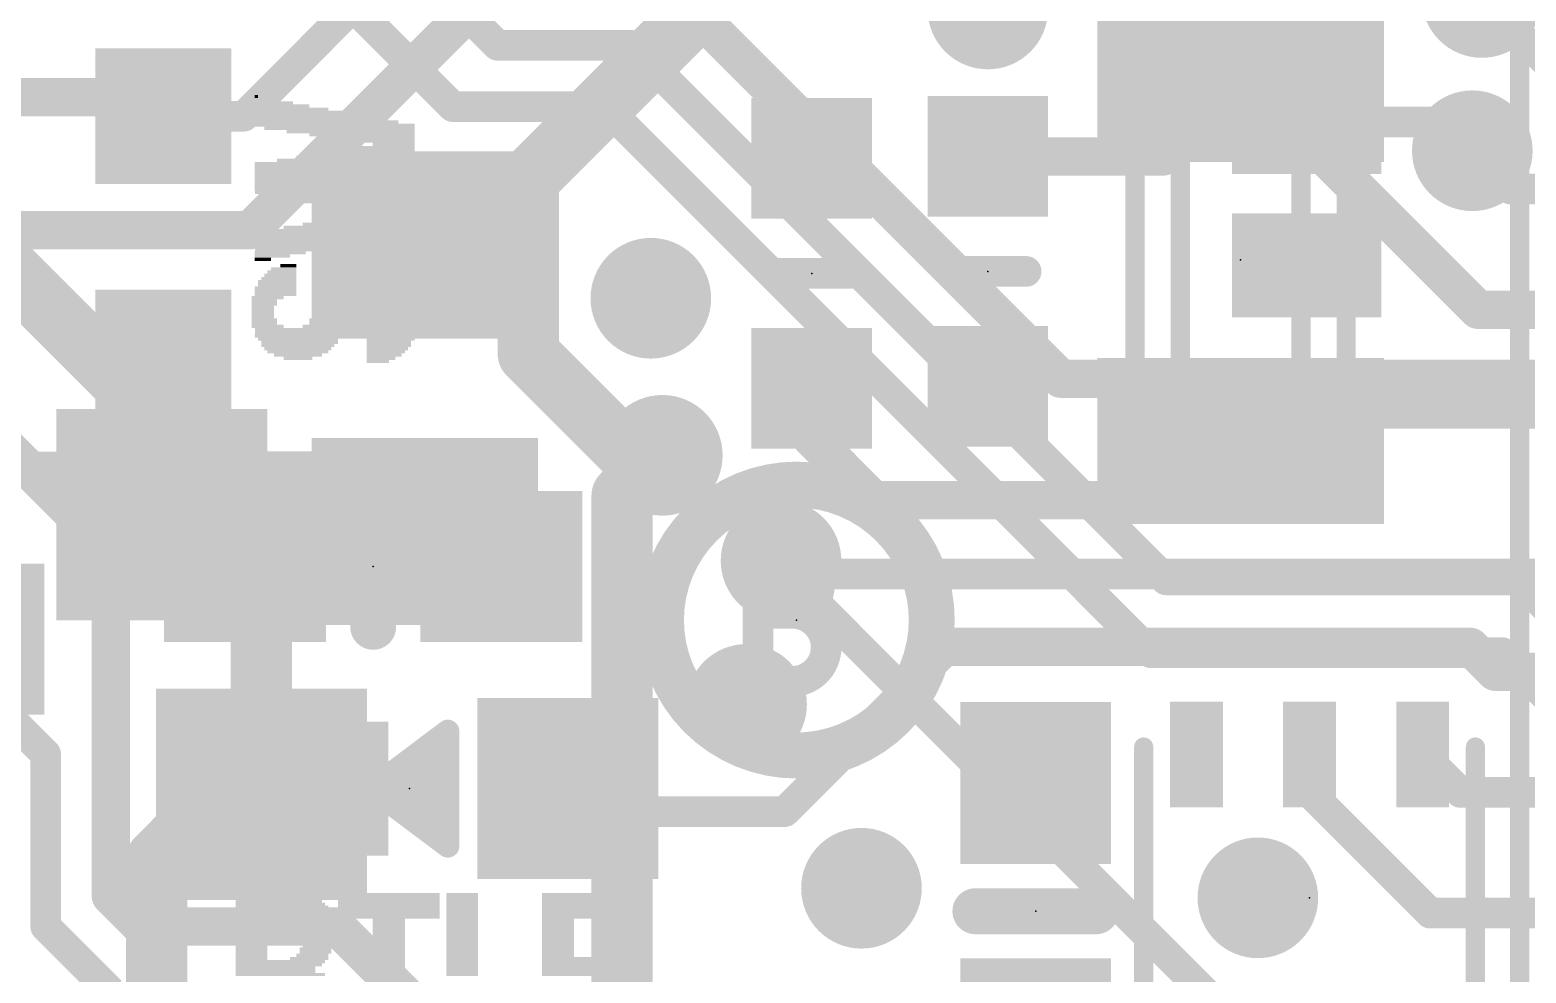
# Model space of a CAD drawing. Extents: x -6 to 40.4, y -4.9 to 21.7.
# Drawn here: x 10.06 to 19.98, y 7.69 to 13.95 of the extents above; entities that cross this region are included whole.
import ezdxf

# ---------------------------------------------------------------- set-up
doc = ezdxf.new("R2010")
doc.units = 0
for name, color, linetype in [('1', 12, 'CONTINUOUS'), ('16', 5, 'CONTINUOUS'), ('18', 110, 'CONTINUOUS'), ('200', 132, 'CONTINUOUS'), ('21', 40, 'CONTINUOUS'), ('23', 40, 'CONTINUOUS')]:
    doc.layers.add(name, color=color, linetype=linetype)

# ---------------------------------------------------------------- blocks, each defined once
blk = doc.blocks.new('RECT')
blk.add_solid([(-0.5, -0.5), (0.5, -0.5), (-0.5, 0.5), (0.5, 0.5)])
blk = doc.blocks.new('ROUNDV')
at = {"const_width": 0.5}
blk.add_lwpolyline([(0, -0.25, 1), (0, 0.25, 1), (0, -0.25)], format="xyb", dxfattribs=at)

msp = doc.modelspace()

# ---------------------------------------------------------------- linework, layer by layer
at = {"layer": '1'}
for points, const_width in [([(13.4166, 15.3162), (11.4734, 13.373)], 0.2032), ([(13.4205, 14.5225), (11.5163, 12.6182)], 0.254), ([(14.8844, 14.478), (13.3604, 12.954)], 0.4064), ([(20.1555, 13.69), (19.685, 14.1605)], 0.2032), ([(18.0848, 13.6206), (17.5706, 13.1064)], 0.254), ([(18.1294, 13.6206), (18.0848, 13.6206)], 0.254), ([(19.66, 12.09), (18.1294, 13.6206)], 0.254), ([(10.813, 13.5), (6.967, 13.5)], 0.254), ([(10.813, 13.5), (10.94, 13.373)], 0.254), ([(10.94, 13.373), (11.4734, 13.373)], 0.2032), ([(17.5706, 13.1064), (16.4084, 13.1064)], 0.254), ([(19.876, 12.89), (19.6215, 13.1445)], 0.2032), ([(13.3604, 12.954), (13.3604, 11.7983)], 0.4064), ([(15.24, 12.9159), (15.24, 13.0937)], 0.2032), ([(20.536, 12.89), (19.876, 12.89)], 0.2032), ([(11.5163, 12.6182), (9.6576, 12.6182)], 0.254), ([(20.536, 12.09), (19.66, 12.09)], 0.254), ([(14.0335, 11.1252), (13.3604, 11.7983)], 0.4064), ([(16.4084, 11.5824), (16.4084, 11.7983)], 0.2032), ([(15.24, 11.5697), (15.24, 11.2395)], 0.254), ([(18.2942, 11.43), (18.0848, 11.2206)], 0.254), ([(20.396, 11.43), (18.2942, 11.43)], 0.254), ([(14.2494, 11.1252), (14.0335, 11.1252)], 0.4064), ([(15.6526, 10.8269), (15.24, 11.2395)], 0.254), ([(18.0848, 11.2206), (17.6911, 10.8269)], 0.254), ([(10.5918, 10.4902), (9.906, 11.176)], 0.254), ([(17.6911, 10.8269), (15.6526, 10.8269)], 0.254), ([(10.5918, 10.4902), (10.5918, 8.2042)], 0.254), ([(15.0368, 10.4267), (15.1259, 10.3376)], 0.2032), ([(11.4817, 10.3886), (11.523, 10.3473)], 0.2032), ([(11.523, 10.3473), (11.523, 8.9154)], 0.2032), ([(20.3836, 10.3376), (15.1259, 10.3376)], 0.2032), ([(16.1535, 9.8552), (15.0613, 8.763)], 0.2032), ([(19.6088, 9.8552), (16.1535, 9.8552)], 0.254), ([(19.774, 9.69), (19.6088, 9.8552)], 0.254), ([(10.16, 9.144), (9.613, 9.691)], 0.2032), ([(20.536, 9.69), (19.774, 9.69)], 0.254), ([(10.16, 9.144), (10.16, 8.001)], 0.2032), ([(18.542, 8.89), (18.542, 9.1415)], 0.2032), ([(19.5435, 8.89), (19.292, 9.1415)], 0.2032), ([(13.7754, 8.763), (13.623, 8.9154)], 0.2032), ([(19.342, 8.09), (18.542, 8.89)], 0.2032), ([(20.536, 8.89), (19.5435, 8.89)], 0.2032), ([(15.0613, 8.763), (13.7754, 8.763)], 0.2032), ([(10.795, 8.001), (10.5918, 8.2042)], 0.254), ([(20.536, 8.09), (19.342, 8.09)], 0.2032), ([(10.5918, 7.5692), (10.16, 8.001)], 0.2032), ([(12.0904, 8.001), (10.795, 8.001)], 0.254), ([(12.827, 7.2644), (12.0904, 8.001)], 0.254)]:
    msp.add_lwpolyline(points, dxfattribs=dict(at, const_width=const_width))
for points, const_width in [([(18.0848, 13.6841, 1), (18.0848, 13.5571)], 0.127), ([(18.1297, 13.5757, 1), (18.0399, 13.6655)], 0.127), ([(18.1743, 13.6655, 1), (18.0845, 13.5757)], 0.127), ([(18.1294, 13.5571, 1), (18.1294, 13.6841)], 0.127), ([(10.8579, 13.5449, 1), (10.7681, 13.4551)], 0.127), ([(10.813, 13.4365, 1), (10.813, 13.5635)], 0.127), ([(10.8951, 13.3281, 1), (10.9849, 13.4179)], 0.127), ([(10.94, 13.4238, 1), (10.94, 13.3222)], 0.1016), ([(11.4375, 13.4089, 1), (11.5093, 13.3371)], 0.1016), ([(11.4734, 13.3222, 1), (11.4734, 13.4238)], 0.1016), ([(16.4084, 13.1699, 1), (16.4084, 13.0429)], 0.127), ([(17.5257, 13.1513, 1), (17.6155, 13.0615)], 0.127), ([(17.5706, 13.0429, 1), (17.5706, 13.1699)], 0.127), ([(19.6574, 13.1804, 1), (19.5856, 13.1086)], 0.1016), ([(13.462, 12.954, 1), (13.2588, 12.954)], 0.2032), ([(13.2886, 13.0258, 1), (13.4322, 12.8822)], 0.2032), ([(15.2908, 13.0937, 1), (15.1892, 13.0937)], 0.1016), ([(15.1892, 12.9159, 1), (15.2908, 12.9159)], 0.1016), ([(19.876, 12.9408, 1), (19.876, 12.8392)], 0.1016), ([(19.8401, 12.8541, 1), (19.9119, 12.9259)], 0.1016), ([(11.4713, 12.6631, 1), (11.5612, 12.5733)], 0.127), ([(11.5163, 12.5547, 1), (11.5163, 12.6817)], 0.127), ([(19.66, 12.1535, 1), (19.66, 12.0265)], 0.127), ([(19.6151, 12.0451, 1), (19.7049, 12.1349)], 0.127), ([(13.4322, 11.8701, 1), (13.2886, 11.7265)], 0.2032), ([(13.2588, 11.7983, 1), (13.462, 11.7983)], 0.2032), ([(16.4592, 11.7983, 1), (16.3576, 11.7983)], 0.1016), ([(15.3035, 11.5697, 1), (15.1765, 11.5697)], 0.127), ([(16.3576, 11.5824, 1), (16.4592, 11.5824)], 0.1016), ([(18.2942, 11.4935, 1), (18.2942, 11.3665)], 0.127), ([(18.3391, 11.3851, 1), (18.2493, 11.4749)], 0.127), ([(14.0335, 11.2268, 1), (14.0335, 11.0236)], 0.2032), ([(14.2494, 11.0236, 1), (14.2494, 11.2268)], 0.2032), ([(15.2849, 11.2844, 1), (15.1951, 11.1946)], 0.127), ([(18.0399, 11.2655, 1), (18.1297, 11.1757)], 0.127), ([(18.1297, 11.1757, 1), (18.0399, 11.2655)], 0.127), ([(13.9617, 11.0534, 1), (14.1053, 11.197)], 0.2032), ([(15.1765, 11.2395, 1), (15.3035, 11.2395)], 0.127), ([(15.6526, 10.8904, 1), (15.6526, 10.7634)], 0.127), ([(15.6077, 10.782, 1), (15.6975, 10.8718)], 0.127), ([(17.6462, 10.8718, 1), (17.736, 10.782)], 0.127), ([(17.6911, 10.7634, 1), (17.6911, 10.8904)], 0.127), ([(10.6553, 10.4902, 1), (10.5283, 10.4902)], 0.127), ([(10.5469, 10.4453, 1), (10.6367, 10.5351)], 0.127), ([(15.0727, 10.4626, 1), (15.0009, 10.3908)], 0.1016), ([(11.5176, 10.4245, 1), (11.4458, 10.3527)], 0.1016), ([(11.5738, 10.3473, 1), (11.4722, 10.3473)], 0.1016), ([(11.4871, 10.3114, 1), (11.5589, 10.3832)], 0.1016), ([(15.1259, 10.3884, 1), (15.1259, 10.2868)], 0.1016), ([(15.09, 10.3017, 1), (15.1618, 10.3735)], 0.1016), ([(16.1535, 9.9187, 1), (16.1535, 9.7917)], 0.127), ([(16.1894, 9.8193, 1), (16.1176, 9.8911)], 0.1016), ([(19.6537, 9.9001, 1), (19.5639, 9.8103)], 0.127), ([(19.6088, 9.7917, 1), (19.6088, 9.9187)], 0.127), ([(19.774, 9.7535, 1), (19.774, 9.6265)], 0.127), ([(19.7291, 9.6451, 1), (19.8189, 9.7349)], 0.127), ([(10.2108, 9.144, 1), (10.1092, 9.144)], 0.1016), ([(10.1241, 9.1081, 1), (10.1959, 9.1799)], 0.1016), ([(18.5928, 9.1415, 1), (18.4912, 9.1415)], 0.1016), ([(19.3279, 9.1774, 1), (19.2561, 9.1056)], 0.1016), ([(11.4722, 8.9154, 1), (11.5738, 8.9154)], 0.1016), ([(13.6589, 8.9513, 1), (13.5871, 8.8795)], 0.1016), ([(18.5779, 8.9259, 1), (18.5061, 8.8541)], 0.1016), ([(18.4912, 8.89, 1), (18.5928, 8.89)], 0.1016), ([(19.5435, 8.9408, 1), (19.5435, 8.8392)], 0.1016), ([(19.5076, 8.8541, 1), (19.5794, 8.9259)], 0.1016), ([(13.7754, 8.8138, 1), (13.7754, 8.7122)], 0.1016), ([(13.7395, 8.7271, 1), (13.8113, 8.7989)], 0.1016), ([(15.0254, 8.7989, 1), (15.0972, 8.7271)], 0.1016), ([(15.0613, 8.7122, 1), (15.0613, 8.8138)], 0.1016), ([(10.6367, 8.2491, 1), (10.5469, 8.1593)], 0.127), ([(10.5283, 8.2042, 1), (10.6553, 8.2042)], 0.127), ([(19.342, 8.1408, 1), (19.342, 8.0392)], 0.1016), ([(19.3061, 8.0541, 1), (19.3779, 8.1259)], 0.1016), ([(10.1959, 8.0369, 1), (10.1241, 7.9651)], 0.1016), ([(10.1092, 8.001, 1), (10.2108, 8.001)], 0.1016), ([(10.795, 8.0645, 1), (10.795, 7.9375)], 0.127), ([(10.7501, 7.9561, 1), (10.8399, 8.0459)], 0.127), ([(12.1353, 8.0459, 1), (12.0455, 7.9561)], 0.127), ([(12.0904, 7.9375, 1), (12.0904, 8.0645)], 0.127)]:
    msp.add_lwpolyline(points, format="xyb", dxfattribs=dict(at, const_width=const_width))
at = {"layer": '16'}
for points, const_width in [([(12.8608, 13.4366), (10.6954, 15.602)], 0.2032), ([(13.1572, 13.843), (11.43, 15.5702)], 0.2032), ([(16.8921, 11.6332), (14.0028, 14.5225)], 0.254), ([(14.0462, 13.843), (13.1572, 13.843)], 0.2032), ([(17.5895, 10.2997), (14.0462, 13.843)], 0.2032), ([(13.8684, 13.4366), (12.8608, 13.4366)], 0.2032), ([(17.4879, 9.8171), (13.8684, 13.4366)], 0.2032), ([(19.431, 13.335), (18.522, 13.335)], 0.2032), ([(19.6215, 13.1445), (19.431, 13.335)], 0.2032), ([(9.652, 12.6238), (10.795, 11.4808)], 0.4064), ([(20.3602, 11.6332), (16.8921, 11.6332)], 0.254), ([(10.795, 11.4808), (10.795, 10.9474)], 0.4064), ([(14.2494, 11.1252), (13.9827, 10.8585)], 0.4064), ([(10.3844, 11.0744), (10.3844, 10.9474)], 0.254), ([(10.7654, 11.0744), (10.3844, 11.0744)], 0.254), ([(10.795, 10.9474), (11.5909, 10.9474)], 0.4064), ([(10.9305, 10.9093), (10.7654, 11.0744)], 0.254), ([(11.5909, 10.9474), (11.5909, 9.144)], 0.4064), ([(11.5909, 10.9474), (12.3469, 10.9474)], 0.4064), ([(10.3844, 10.9474), (10.795, 10.9474)], 0.254), ([(10.9305, 10.9093), (10.9305, 10.7315)], 0.254), ([(12.6746, 10.6197), (12.3469, 10.9474)], 0.254), ([(13.9827, 10.8585), (13.9827, 7.173)], 0.4064), ([(15.0368, 10.4267), (15.0368, 10.3759)], 0.2032), ([(18.5166, 6.8961), (15.0368, 10.3759)], 0.2032), ([(19.9263, 10.2997), (17.5895, 10.2997)], 0.2032), ([(21.971, 8.255), (19.9263, 10.2997)], 0.2032), ([(19.8215, 9.8171), (17.4879, 9.8171)], 0.2032), ([(21.5646, 8.074), (19.8215, 9.8171)], 0.2032), ([(10.8966, 8.4497), (11.5909, 9.144)], 0.4064), ([(11.5909, 9.144), (11.5909, 8.8773)], 0.254), ([(10.8966, 5.7912), (10.8966, 8.4497)], 0.4064)]:
    msp.add_lwpolyline(points, dxfattribs=dict(at, const_width=const_width))
for points, const_width in [([(13.1572, 13.8938, 1), (13.1572, 13.7922)], 0.1016), ([(13.1213, 13.8071, 1), (13.1931, 13.8789)], 0.1016), ([(14.0821, 13.8789, 1), (14.0103, 13.8071)], 0.1016), ([(14.0462, 13.7922, 1), (14.0462, 13.8938)], 0.1016), ([(12.8608, 13.4874, 1), (12.8608, 13.3858)], 0.1016), ([(12.8249, 13.4007, 1), (12.8967, 13.4725)], 0.1016), ([(13.9043, 13.4725, 1), (13.8325, 13.4007)], 0.1016), ([(13.8684, 13.3858, 1), (13.8684, 13.4874)], 0.1016), ([(18.522, 13.3858, 1), (18.522, 13.2842)], 0.1016), ([(19.4669, 13.3709, 1), (19.3951, 13.2991)], 0.1016), ([(19.431, 13.2842, 1), (19.431, 13.3858)], 0.1016), ([(19.5856, 13.1086, 1), (19.6574, 13.1804)], 0.1016), ([(16.8921, 11.6967, 1), (16.8921, 11.5697)], 0.127), ([(16.8472, 11.5883, 1), (16.937, 11.6781)], 0.127), ([(10.8966, 11.4808, 1), (10.6934, 11.4808)], 0.2032), ([(10.7232, 11.409, 1), (10.8668, 11.5526)], 0.2032), ([(14.3212, 11.0534, 1), (14.1776, 11.197)], 0.2032), ([(10.4479, 11.0744, 1), (10.3209, 11.0744)], 0.127), ([(10.3844, 11.1379, 1), (10.3844, 11.0109)], 0.127), ([(10.795, 11.049, 1), (10.795, 10.8458)], 0.2032), ([(10.8103, 11.1193, 1), (10.7205, 11.0295)], 0.127), ([(10.7654, 11.0109, 1), (10.7654, 11.1379)], 0.127), ([(11.6925, 10.9474, 1), (11.4893, 10.9474)], 0.2032), ([(11.5909, 11.049, 1), (11.5909, 10.8458)], 0.2032), ([(11.5909, 10.8458, 1), (11.5909, 11.049)], 0.2032), ([(12.3469, 10.8458, 1), (12.3469, 11.049)], 0.2032), ([(10.3844, 11.0109, 1), (10.3844, 10.8839)], 0.127), ([(10.6934, 10.9474, 1), (10.8966, 10.9474)], 0.2032), ([(10.795, 10.8839, 1), (10.795, 11.0109)], 0.127), ([(10.994, 10.9093, 1), (10.867, 10.9093)], 0.127), ([(10.8856, 10.8644, 1), (10.9754, 10.9542)], 0.127), ([(12.3918, 10.9923, 1), (12.302, 10.9025)], 0.127), ([(14.0843, 10.8585, 1), (13.8811, 10.8585)], 0.2032), ([(13.9109, 10.9303, 1), (14.0545, 10.7867)], 0.2032), ([(10.3209, 10.9474, 1), (10.4479, 10.9474)], 0.127), ([(10.867, 10.7315, 1), (10.994, 10.7315)], 0.127), ([(12.6297, 10.5748, 1), (12.7195, 10.6646)], 0.127), ([(15.0876, 10.4267, 1), (14.986, 10.4267)], 0.1016), ([(15.0727, 10.4118, 1), (15.0009, 10.34)], 0.1016), ([(14.986, 10.3759, 1), (15.0876, 10.3759)], 0.1016), ([(17.5895, 10.3505, 1), (17.5895, 10.2489)], 0.1016), ([(17.5536, 10.2638, 1), (17.6254, 10.3356)], 0.1016), ([(19.9622, 10.3356, 1), (19.8904, 10.2638)], 0.1016), ([(19.9263, 10.2489, 1), (19.9263, 10.3505)], 0.1016), ([(17.4879, 9.8679, 1), (17.4879, 9.7663)], 0.1016), ([(17.452, 9.7812, 1), (17.5238, 9.853)], 0.1016), ([(19.8574, 9.853, 1), (19.7855, 9.7812)], 0.1016), ([(19.8215, 9.7663, 1), (19.8215, 9.8679)], 0.1016), ([(11.6627, 9.0722, 1), (11.5191, 9.2158)], 0.2032), ([(11.4893, 9.144, 1), (11.6925, 9.144)], 0.2032), ([(11.6544, 9.144, 1), (11.5274, 9.144)], 0.127), ([(11.5274, 8.8773, 1), (11.6544, 8.8773)], 0.127), ([(10.9982, 8.4497, 1), (10.795, 8.4497)], 0.2032), ([(10.8248, 8.5215, 1), (10.9684, 8.3779)], 0.2032)]:
    msp.add_lwpolyline(points, format="xyb", dxfattribs=dict(at, const_width=const_width))
at = {"layer": '21'}
for points, const_width in [([(19.936, 3.64), (19.936, 14.14)], 0.127), ([(18.7848, 13.7378), (18.7848, 11.1034)], 0.127), ([(17.3848, 11.0442), (17.3848, 13.7044)], 0.127), ([(17.9848, 13.7206), (18.1848, 13.7206)], 0.127), ([(17.6848, 11.3206), (17.6848, 13.4206)], 0.127), ([(18.4848, 13.4206), (18.4848, 11.4206)], 0.127), ([(14.986, 12.3317), (15.494, 12.3317)], 0.2032), ([(16.6624, 12.3444), (16.1544, 12.3444)], 0.2032), ([(10.99, 11.0476), (6.79, 11.0476)], 0.2032), ([(18.2848, 11.1206), (17.9848, 11.1206)], 0.127), ([(12.3317, 10.7886), (12.3317, 9.9886)], 0.3048), ([(18.502, 10.8206), (17.6084, 10.8206)], 0.127), ([(14.8844, 9.6266), (14.8844, 10.4394)], 0.2032), ([(14.8844, 10.4394), (15.1102, 10.4394)], 0.2032), ([(14.8844, 10.0782), (15.1102, 10.0782)], 0.2032), ([(15.1102, 9.6266), (14.8844, 9.6266)], 0.2032), ([(12.827, 9.2964), (12.319, 8.9154)], 0.1524), ([(12.827, 8.5344), (12.827, 9.2964)], 0.1524), ([(17.442, 9.1915), (17.442, 7.1915)], 0.127), ([(19.642, 9.1915), (19.642, 7.1915)], 0.127), ([(12.6238, 9.144), (12.827, 9.144)], 0.1524), ([(12.4206, 8.9916), (12.827, 8.9916)], 0.1524), ([(12.319, 8.9154), (12.827, 8.5344)], 0.1524), ([(12.4206, 8.8392), (12.827, 8.8392)], 0.1524), ([(12.6238, 8.6868), (12.827, 8.6868)], 0.1524), ([(17.1259, 8.1026), (16.3259, 8.1026)], 0.3048)]:
    msp.add_lwpolyline(points, dxfattribs=dict(at, const_width=const_width))
for points, const_width in [([(17.701, 14.0206, 0.4142), (17.3848, 13.7044)], 0.127), ([(18.7848, 13.7378, 0.4142), (18.502, 14.0206)], 0.127), ([(18.8165, 13.7378, 1), (18.7531, 13.7378)], 0.0635), ([(17.4166, 13.7044, 1), (17.3531, 13.7044)], 0.0635), ([(17.3531, 13.7044, 1), (17.4166, 13.7044)], 0.0635), ([(17.9848, 13.7206, 0.414), (17.6848, 13.4206)], 0.127), ([(17.9848, 13.7524, 1), (17.9848, 13.6889)], 0.0635), ([(17.9848, 13.6889, 1), (17.9848, 13.7523)], 0.0635), ([(18.4848, 13.4206, 0.4142), (18.1848, 13.7206)], 0.127), ([(18.1848, 13.7524, 1), (18.1848, 13.6889)], 0.0635), ([(18.1848, 13.6889, 1), (18.1848, 13.7524)], 0.0635), ([(18.7531, 13.7378, 1), (18.8165, 13.7378)], 0.0635), ([(17.7165, 13.4206, 1), (17.6531, 13.4206)], 0.0635), ([(17.6531, 13.4206, 1), (17.7165, 13.4206)], 0.0635), ([(18.5165, 13.4206, 1), (18.4531, 13.4206)], 0.0635), ([(18.4531, 13.4206, 1), (18.5165, 13.4206)], 0.0635), ([(14.986, 12.3825, 1), (14.986, 12.2809)], 0.1016), ([(15.494, 12.2809, 1), (15.494, 12.3825)], 0.1016), ([(16.1544, 12.3952, 1), (16.1544, 12.2936)], 0.1016), ([(16.6624, 12.2936, 1), (16.6624, 12.3952)], 0.1016), ([(18.2848, 11.1206, 0.4142), (18.4848, 11.4206)], 0.127), ([(18.5159, 11.4268, 1), (18.4537, 11.4144)], 0.0635), ([(18.4531, 11.4206, 1), (18.5165, 11.4206)], 0.0635), ([(17.6848, 11.3206, 0.4144), (17.9848, 11.1206)], 0.127), ([(17.7159, 11.3268, 1), (17.6537, 11.3144)], 0.0635), ([(17.6531, 11.3206, 1), (17.7165, 11.3206)], 0.0635), ([(10.99, 10.9968, 1), (10.99, 11.0984)], 0.1016), ([(17.9848, 11.1524, 1), (17.9848, 11.0889)], 0.0635), ([(17.991, 11.0895, 1), (17.9786, 11.1517)], 0.0635), ([(18.2786, 11.1517, 1), (18.291, 11.0895)], 0.0635), ([(18.2848, 11.0889, 1), (18.2848, 11.1524)], 0.0635), ([(18.502, 10.8206, 0.4142), (18.7848, 11.1034)], 0.127), ([(18.8165, 11.1034, 1), (18.7531, 11.1034)], 0.0635), ([(18.7531, 11.1034, 1), (18.8165, 11.1034)], 0.0635), ([(15.1384, 9.135, 1), (15.1384, 10.931, 1), (15.1384, 9.135)], 0.3048), ([(17.3848, 11.0442, 0.4142), (17.6084, 10.8206)], 0.127), ([(17.4166, 11.0442, 1), (17.3531, 11.0442)], 0.0635), ([(17.3531, 11.0442, 1), (17.4166, 11.0442)], 0.0635), ([(12.4079, 10.7886, 1), (12.2555, 10.7886)], 0.1524), ([(17.6084, 10.8524, 1), (17.6084, 10.7889)], 0.0635), ([(17.6084, 10.7889, 1), (17.6084, 10.8524)], 0.0635), ([(18.502, 10.8524, 1), (18.502, 10.7889)], 0.0635), ([(18.502, 10.7889, 1), (18.502, 10.8524)], 0.0635), ([(14.9352, 10.4394, 1), (14.8336, 10.4394)], 0.1016), ([(14.8844, 10.4902, 1), (14.8844, 10.3886)], 0.1016), ([(15.1102, 10.0782, 1), (15.1102, 10.4394)], 0.2032), ([(15.1102, 10.4902, 1), (15.1102, 10.3886)], 0.1016), ([(15.1102, 10.3886, 1), (15.1102, 10.4902)], 0.1016), ([(14.8844, 10.129, 1), (14.8844, 10.0274)], 0.1016), ([(15.1102, 9.6266, 1), (15.1102, 10.0782)], 0.2032), ([(15.1102, 10.129, 1), (15.1102, 10.0274)], 0.1016), ([(15.1102, 10.129, 1), (15.1102, 10.0274)], 0.1016), ([(15.1102, 10.0274, 1), (15.1102, 10.129)], 0.1016), ([(12.2555, 9.9886, 1), (12.4079, 9.9886)], 0.1524), ([(14.8844, 9.6774, 1), (14.8844, 9.5758)], 0.1016), ([(15.1102, 9.6774, 1), (15.1102, 9.5758)], 0.1016), ([(15.1102, 9.5758, 1), (15.1102, 9.6774)], 0.1016), ([(14.8336, 9.6266, 1), (14.9352, 9.6266)], 0.1016), ([(12.8651, 9.2964, 1), (12.7889, 9.2964)], 0.0762), ([(12.8499, 9.2659, 1), (12.8041, 9.3269)], 0.0762), ([(17.4737, 9.1915, 1), (17.4103, 9.1915)], 0.0635), ([(19.6737, 9.1915, 1), (19.6103, 9.1915)], 0.0635), ([(12.6238, 9.1821, 1), (12.6238, 9.1059)], 0.0762), ([(12.827, 9.1059, 1), (12.827, 9.1821)], 0.0762), ([(12.4206, 9.0297, 1), (12.4206, 8.9535)], 0.0762), ([(12.827, 8.9535, 1), (12.827, 9.0297)], 0.0762), ([(12.3419, 8.9459, 1), (12.2961, 8.8849)], 0.0762), ([(12.2961, 8.9459, 1), (12.3419, 8.8849)], 0.0762), ([(12.4206, 8.8773, 1), (12.4206, 8.8011)], 0.0762), ([(12.827, 8.8011, 1), (12.827, 8.8773)], 0.0762), ([(12.6238, 8.7249, 1), (12.6238, 8.6487)], 0.0762), ([(12.827, 8.6487, 1), (12.827, 8.7249)], 0.0762), ([(12.7889, 8.5344, 1), (12.8651, 8.5344)], 0.0762), ([(12.8041, 8.5039, 1), (12.8499, 8.5649)], 0.0762), ([(16.3259, 8.1788, 1), (16.3259, 8.0264)], 0.1524), ([(17.1259, 8.0264, 1), (17.1259, 8.1788)], 0.1524)]:
    msp.add_lwpolyline(points, format="xyb", dxfattribs=dict(at, const_width=const_width))
at = {"layer": '23'}
for p in [(18.0848, 12.4206), (15.24, 12.3317), (16.4084, 12.3444), (12.3317, 10.3886), (15.1384, 10.033), (12.573, 8.9154), (18.542, 8.1915), (16.7259, 8.1026)]:
    msp.add_point(p, dxfattribs=at)

# ---------------------------------------------------------------- block references
at = {"layer": '1'}
for p, xscale, yscale, rotation in [((18.0848, 13.6206), 1.1, 1.9, 90), ((10.94, 13.373), 0.9, 0.9, 180), ((16.4084, 13.1064), 0.8, 0.8, 270), ((15.24, 13.0937), 0.8, 0.8, 90), ((10.94, 11.773), 0.9, 0.9, 180), ((15.24, 11.5697), 0.8, 0.8, 90), ((16.4084, 11.5824), 0.8, 0.8, 270), ((18.0848, 11.2206), 1.1, 1.9, 270), ((11.523, 8.9154), 1.2, 1.2, 90), ((13.623, 8.9154), 1.2, 1.2, 90), ((17.792, 9.1415), 0.7, 0.35, 270), ((18.542, 9.1415), 0.7, 0.35, 270), ((19.292, 9.1415), 0.7, 0.35, 270)]:
    msp.add_blockref('RECT', p, dxfattribs=dict(at, xscale=xscale, yscale=yscale, rotation=rotation))
at = {"layer": '1', "xscale": 1.075}
for p in [(11.4817, 10.3886), (13.1817, 10.3886), (9.613, 9.906)]:
    msp.add_blockref('RECT', p, dxfattribs=at)
at = {"layer": '1', "xscale": 1.075, "rotation": 270}
for p in [(16.7259, 8.9526), (16.7259, 7.2526)]:
    msp.add_blockref('RECT', p, dxfattribs=at)
at = {"layer": '16'}
for p, xscale, yscale, rotation in [((18.522, 14.285), 0.69, 0.99, 90), ((18.522, 13.335), 0.69, 0.99, 90), ((12.6746, 12.5197), 1.24, 1.5, 270), ((18.522, 12.385), 0.69, 0.99, 90), ((10.9305, 10.7315), 1.4, 1.4, 90), ((12.6746, 10.6197), 1.24, 1.5, 270), ((11.5909, 8.8773), 1.4, 1.4, 90)]:
    msp.add_blockref('RECT', p, dxfattribs=dict(at, xscale=xscale, yscale=yscale, rotation=rotation))
at = {"layer": '18', "xscale": 0.8001, "yscale": 0.8001}
for p in [(19.685, 14.1605), (19.685, 14.1605), (16.4084, 14.0843), (16.4084, 14.0843), (19.6215, 13.1445), (19.6215, 13.1445), (14.1732, 12.1666), (14.1732, 12.1666), (14.2494, 11.1252), (14.2494, 11.1252), (15.0368, 10.4267), (15.0368, 10.4267), (14.8082, 9.4742), (14.8082, 9.4742), (15.5702, 8.255), (15.5702, 8.255), (18.1991, 8.1915), (18.1991, 8.1915)]:
    msp.add_blockref('ROUNDV', p, dxfattribs=at)
at = {"layer": '200'}
for p, xscale, yscale in [((11.557, 13.5043), 0.0203, 0.0211), ((11.6103, 13.4832), 0.127, 0.0211), ((11.6738, 13.462), 0.254, 0.0213), ((11.7272, 13.4408), 0.3607, 0.0211), ((11.7907, 13.4197), 0.4877, 0.0211), ((11.8428, 13.3985), 0.5918, 0.0213), ((11.9596, 13.3562), 0.8255, 0.0211), ((12.0231, 13.335), 0.9525, 0.0213), ((12.0764, 13.3138), 1.0592, 0.0211), ((11.9063, 13.3773), 0.7188, 0.0211), ((12.1082, 13.2927), 0.9957, 0.0211), ((12.1818, 13.2715), 0.8484, 0.0213), ((12.2568, 13.2503), 0.6985, 0.0211), ((12.3203, 13.2292), 0.5715, 0.0211), ((12.3939, 13.208), 0.4242, 0.0213), ((12.2136, 13.1022), 0.7849, 0.0211), ((12.2771, 13.1233), 0.6579, 0.0211), ((12.352, 13.1445), 0.508, 0.0213), ((12.4155, 13.1657), 0.381, 0.0211), ((12.4676, 13.1868), 0.2769, 0.0211), ((12.0231, 13.0598), 0.9525, 0.0211), ((11.9596, 13.0387), 0.8255, 0.0211), ((11.8859, 13.0175), 0.6782, 0.0213), ((11.8224, 12.9963), 0.5512, 0.0211), ((12.1501, 13.081), 0.9119, 0.0213), ((11.6954, 12.954), 0.2972, 0.0213), ((11.7589, 12.9328), 0.4242, 0.0211), ((11.8326, 12.9117), 0.5715, 0.0211), ((11.7475, 12.9752), 0.4013, 0.0211), ((11.8961, 12.8905), 0.6985, 0.0213), ((11.9698, 12.8693), 0.8458, 0.0211), ((12.0548, 12.8482), 0.9296, 0.0211), ((12.1615, 12.827), 0.889, 0.0213), ((12.225, 12.8058), 0.762, 0.0211), ((12.2987, 12.7847), 0.6147, 0.0211), ((12.3622, 12.7635), 0.4877, 0.0213), ((12.3838, 12.7), 0.4445, 0.0213), ((12.4257, 12.7423), 0.3607, 0.0211), ((12.4473, 12.7212), 0.3175, 0.0211), ((12.065, 12.5942), 1.0363, 0.0211), ((12.098, 12.6153), 1.016, 0.0211), ((12.1717, 12.6365), 0.8687, 0.0213), ((12.2352, 12.6577), 0.7417, 0.0211), ((12.3088, 12.6788), 0.5944, 0.0211), ((12.0129, 12.573), 0.9322, 0.0213), ((11.9494, 12.5518), 0.8052, 0.0211), ((11.8326, 12.5095), 0.5715, 0.0213), ((11.8961, 12.5307), 0.6985, 0.0211), ((11.7157, 12.4672), 0.3378, 0.0211), ((11.6002, 12.4248), 0.1067, 0.0211), ((11.7793, 12.4883), 0.4648, 0.0211), ((11.6637, 12.446), 0.2337, 0.0213), ((12.2974, 12.4037), 0.3175, 0.0211), ((12.2974, 12.4248), 0.1905, 0.0211), ((11.7056, 12.2978), 0.2311, 0.0211), ((11.7157, 12.319), 0.2108, 0.0213), ((11.7259, 12.3402), 0.1905, 0.0211), ((11.7373, 12.3613), 0.1676, 0.0211), ((11.7691, 12.3825), 0.1041, 0.0213), ((12.3088, 12.319), 0.508, 0.0213), ((12.319, 12.2978), 0.5283, 0.0211), ((12.3088, 12.3402), 0.4674, 0.0211), ((12.3088, 12.3613), 0.4216, 0.0211), ((12.3088, 12.3825), 0.381, 0.0213), ((11.684, 12.2343), 0.2743, 0.0211), ((11.684, 12.2132), 0.2743, 0.0211), ((11.6942, 12.2767), 0.254, 0.0211), ((11.6942, 12.2555), 0.254, 0.0213), ((12.3088, 12.2343), 0.5944, 0.0211), ((12.3088, 12.2132), 0.5944, 0.0211), ((12.3088, 12.2767), 0.5486, 0.0211), ((12.3203, 12.2555), 0.5715, 0.0213), ((11.6319, 12.1708), 0.2108, 0.0211), ((11.6103, 12.1497), 0.1676, 0.0211), ((11.6103, 12.1285), 0.1676, 0.0213), ((11.6002, 12.1073), 0.1473, 0.0211), ((11.684, 12.192), 0.2743, 0.0213), ((12.0752, 12.1073), 0.254, 0.0211), ((12.098, 12.1497), 0.254, 0.0211), ((12.0866, 12.1285), 0.2311, 0.0213), ((12.1399, 12.192), 0.2972, 0.0213), ((12.1183, 12.1708), 0.254, 0.0211), ((12.5108, 12.192), 0.1905, 0.0213), ((12.5311, 12.1708), 0.1905, 0.0211), ((12.5412, 12.1497), 0.1702, 0.0211), ((12.5527, 12.1285), 0.1473, 0.0213), ((12.5527, 12.1073), 0.1473, 0.0211), ((11.6002, 12.0862), 0.1473, 0.0211), ((11.6002, 12.065), 0.1473, 0.0213), ((11.6002, 12.0438), 0.1473, 0.0211), ((11.6103, 12.0227), 0.1676, 0.0211), ((11.6103, 12.0015), 0.1676, 0.0213), ((12.0345, 12.0227), 0.254, 0.0211), ((12.0345, 12.0015), 0.254, 0.0213), ((12.0548, 12.0438), 0.254, 0.0211), ((12.065, 12.0862), 0.2337, 0.0211), ((12.065, 12.065), 0.2337, 0.0213), ((12.5412, 12.0015), 0.1702, 0.0213), ((12.5527, 12.0862), 0.1473, 0.0211), ((12.5527, 12.065), 0.1473, 0.0213), ((12.5527, 12.0438), 0.1473, 0.0211), ((12.5527, 12.0227), 0.1473, 0.0211), ((11.6319, 11.9803), 0.2108, 0.0211), ((11.8326, 11.9168), 0.5715, 0.0211), ((11.8428, 11.9592), 0.5918, 0.0211), ((11.8428, 11.938), 0.5918, 0.0213), ((12.0015, 11.9803), 0.2743, 0.0211), ((12.4473, 11.938), 0.3175, 0.0213), ((12.4473, 11.9168), 0.3175, 0.0211), ((12.5095, 11.9592), 0.2337, 0.0211), ((12.5311, 11.9803), 0.1905, 0.0211), ((11.8326, 11.8957), 0.5309, 0.0211), ((11.844, 11.8745), 0.508, 0.0213), ((11.8326, 11.8533), 0.4851, 0.0211), ((11.8326, 11.8322), 0.4445, 0.0211), ((11.8326, 11.811), 0.4039, 0.0213), ((12.4358, 11.8745), 0.2946, 0.0213), ((12.4358, 11.8533), 0.2946, 0.0211), ((12.4155, 11.811), 0.254, 0.0213), ((12.4473, 11.8957), 0.3175, 0.0211), ((12.4257, 11.8322), 0.2743, 0.0211), ((11.8326, 11.7898), 0.3175, 0.0211), ((11.8326, 11.7687), 0.1905, 0.0211), ((12.4041, 11.7898), 0.2311, 0.0211), ((12.3622, 11.7475), 0.1473, 0.0213), ((12.3838, 11.7687), 0.1905, 0.0211), ((11.684, 8.1915), 0.5283, 0.0213), ((11.7157, 8.1492), 0.5918, 0.0211), ((11.6523, 8.2127), 0.4648, 0.0211), ((11.7056, 8.1703), 0.5715, 0.0211), ((11.7272, 8.128), 0.6147, 0.0213), ((12.4358, 8.2127), 0.6756, 0.0211), ((12.4358, 8.1915), 0.6756, 0.0213), ((12.4358, 8.1703), 0.6756, 0.0211), ((12.4358, 8.1492), 0.6756, 0.0211), ((12.4358, 8.128), 0.6756, 0.0213), ((12.9223, 8.2127), 0.2108, 0.0211), ((12.9223, 8.1915), 0.2108, 0.0213), ((12.9223, 8.1703), 0.2108, 0.0211), ((12.9223, 8.1492), 0.2108, 0.0211), ((12.9223, 8.128), 0.2108, 0.0213), ((13.7477, 8.2127), 0.5918, 0.0211), ((13.7477, 8.1915), 0.5918, 0.0213), ((13.7477, 8.1703), 0.5918, 0.0211), ((13.7477, 8.1492), 0.5918, 0.0211), ((13.7477, 8.128), 0.5918, 0.0213), ((11.7373, 8.0857), 0.635, 0.0211), ((11.5252, 8.0645), 0.2108, 0.0213), ((11.5252, 8.0433), 0.2108, 0.0211), ((11.7272, 8.1068), 0.6147, 0.0211), ((11.9177, 8.0645), 0.2743, 0.0213), ((11.9482, 8.0433), 0.254, 0.0211), ((12.4358, 8.1068), 0.6756, 0.0211), ((12.4358, 8.0857), 0.6756, 0.0211), ((12.4358, 8.0645), 0.6756, 0.0213), ((12.4358, 8.0433), 0.2134, 0.0211), ((12.9223, 8.1068), 0.2108, 0.0211), ((12.9223, 8.0857), 0.2108, 0.0211), ((12.9223, 8.0645), 0.2108, 0.0213), ((12.9223, 8.0433), 0.2108, 0.0211), ((13.7477, 8.1068), 0.5918, 0.0211), ((13.7477, 8.0857), 0.5918, 0.0211), ((13.7477, 8.0645), 0.5918, 0.0213), ((13.5572, 8.0433), 0.2108, 0.0211), ((11.5252, 8.0222), 0.2108, 0.0211), ((11.5252, 8.001), 0.2108, 0.0213), ((11.5252, 7.9798), 0.2108, 0.0211), ((11.5252, 7.9587), 0.2108, 0.0211), ((11.5252, 7.9375), 0.2108, 0.0213), ((11.9596, 8.0222), 0.2311, 0.0211), ((11.9596, 8.001), 0.2311, 0.0213), ((11.9698, 7.9798), 0.2108, 0.0211), ((11.9698, 7.9587), 0.2108, 0.0211), ((11.9698, 7.9375), 0.2108, 0.0213), ((12.4358, 8.0222), 0.2134, 0.0211), ((12.4358, 8.001), 0.2134, 0.0213), ((12.4358, 7.9798), 0.2134, 0.0211), ((12.4358, 7.9587), 0.2134, 0.0211), ((12.4358, 7.9375), 0.2134, 0.0213), ((12.9223, 8.0222), 0.2108, 0.0211), ((12.9223, 8.001), 0.2108, 0.0213), ((12.9223, 7.9798), 0.2108, 0.0211), ((12.9223, 7.9587), 0.2108, 0.0211), ((12.9223, 7.9375), 0.2108, 0.0213), ((13.5572, 8.0222), 0.2108, 0.0211), ((13.5572, 8.001), 0.2108, 0.0213), ((13.5572, 7.9798), 0.2108, 0.0211), ((13.5572, 7.9587), 0.2108, 0.0211), ((13.5572, 7.9375), 0.2108, 0.0213), ((11.5252, 7.9163), 0.2108, 0.0211), ((11.5252, 7.8952), 0.2108, 0.0211), ((11.5252, 7.874), 0.2108, 0.0213), ((11.5252, 7.8528), 0.2108, 0.0211), ((11.5252, 7.8317), 0.2108, 0.0211), ((11.9494, 7.8528), 0.2108, 0.0211), ((11.9494, 7.8317), 0.2108, 0.0211), ((11.9698, 7.9163), 0.2108, 0.0211), ((11.9698, 7.8952), 0.2108, 0.0211), ((11.9698, 7.874), 0.2108, 0.0213), ((12.4358, 7.9163), 0.2134, 0.0211), ((12.4358, 7.8952), 0.2134, 0.0211), ((12.4358, 7.874), 0.2134, 0.0213), ((12.4358, 7.8528), 0.2134, 0.0211), ((12.4358, 7.8317), 0.2134, 0.0211), ((12.9223, 7.9163), 0.2108, 0.0211), ((12.9223, 7.8952), 0.2108, 0.0211), ((12.9223, 7.874), 0.2108, 0.0213), ((12.9223, 7.8528), 0.2108, 0.0211), ((12.9223, 7.8317), 0.2108, 0.0211), ((13.5572, 7.9163), 0.2108, 0.0211), ((13.5572, 7.8952), 0.2108, 0.0211), ((13.5572, 7.874), 0.2108, 0.0213), ((13.5572, 7.8528), 0.2108, 0.0211), ((13.5572, 7.8317), 0.2108, 0.0211), ((11.5252, 7.8105), 0.2108, 0.0213), ((11.5252, 7.7893), 0.2108, 0.0211), ((11.7157, 7.7682), 0.5918, 0.0211), ((11.7056, 7.747), 0.5715, 0.0213), ((11.9075, 7.7893), 0.254, 0.0211), ((11.9278, 7.8105), 0.2134, 0.0213), ((12.4358, 7.8105), 0.2134, 0.0213), ((12.4358, 7.7893), 0.2134, 0.0211), ((12.4358, 7.7682), 0.2134, 0.0211), ((12.4358, 7.747), 0.2134, 0.0213), ((12.9223, 7.8105), 0.2108, 0.0213), ((12.9223, 7.7893), 0.2108, 0.0211), ((12.9223, 7.7682), 0.2108, 0.0211), ((12.9223, 7.747), 0.2108, 0.0213), ((13.5572, 7.8105), 0.2108, 0.0213), ((13.7376, 7.7893), 0.5715, 0.0211), ((13.7376, 7.7682), 0.5715, 0.0211), ((13.7376, 7.747), 0.5715, 0.0213), ((11.684, 7.7258), 0.5283, 0.0211), ((11.684, 7.7047), 0.5283, 0.0211), ((11.7157, 7.6835), 0.5918, 0.0213), ((12.4358, 7.7258), 0.2134, 0.0211), ((12.4358, 7.7047), 0.2134, 0.0211), ((12.4358, 7.6835), 0.2134, 0.0213), ((12.9223, 7.7258), 0.2108, 0.0211), ((12.9223, 7.7047), 0.2108, 0.0211), ((12.9223, 7.6835), 0.2108, 0.0213), ((13.7376, 7.7258), 0.5715, 0.0211), ((13.7376, 7.7047), 0.5715, 0.0211), ((13.7376, 7.6835), 0.5715, 0.0213)]:
    msp.add_blockref('RECT', p, dxfattribs=dict(at, xscale=xscale, yscale=yscale))
at = {"layer": '21', "xscale": 0.889, "yscale": 0.1905, "rotation": 90}
msp.add_blockref('RECT', (12.3373, 8.9154), dxfattribs=at)

doc.saveas('drawing.dxf')
